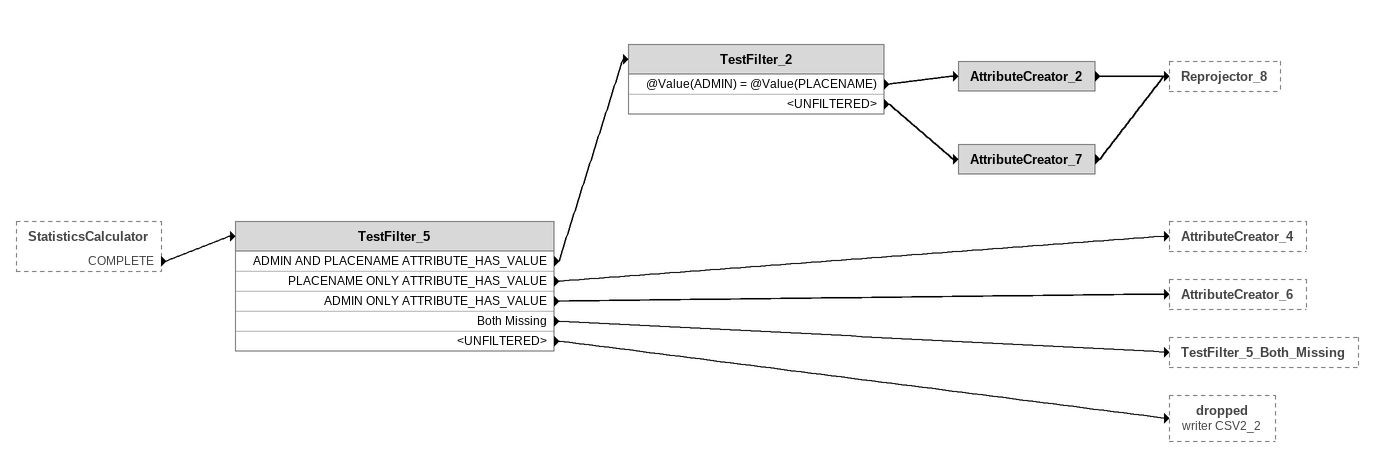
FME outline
StatisticsCalculator [outside]
    COMPLETE -> TestFilter_5
TestFilter_5
    ADMIN AND PLACENAME ATTRIBUTE_HAS_VALUE -> TestFilter_2
    PLACENAME ONLY ATTRIBUTE_HAS_VALUE -> AttributeCreator_4
    ADMIN ONLY ATTRIBUTE_HAS_VALUE -> AttributeCreator_6
    Both Missing -> TestFilter_5_Both_Missing
    <UNFILTERED> -> dropped (writer CSV2_2)
TestFilter_2
    @Value(ADMIN) = @Value(PLACENAME) -> AttributeCreator_2
    <UNFILTERED> -> AttributeCreator_7
AttributeCreator_2
    -> Reprojector_8
AttributeCreator_7
    -> Reprojector_8
